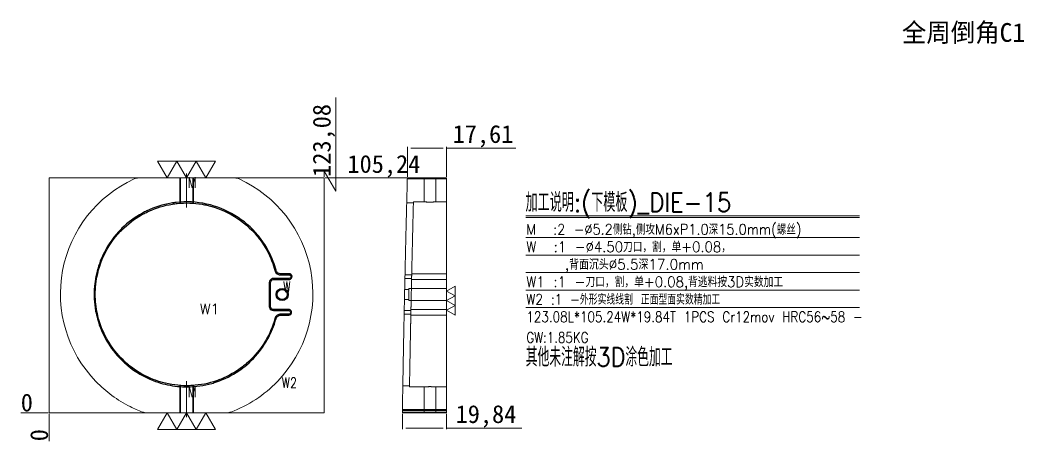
# Model space of a CAD drawing. Header units: millimetres. Extents: x 22770 to 23219, y 42837 to 43027.
import ezdxf
from ezdxf.enums import TextEntityAlignment as Align

# ---------------------------------------------------------------- set-up
doc = ezdxf.new("R2010")
doc.units = ezdxf.units.MM
for name, pattern in [('DASH', [0]), ('DASHED', [0]), ('HIDDEN', [0])]:
    doc.linetypes.add(name, pattern=pattern)
for name, color, linetype in [('DIE', 7, 'Continuous'), ('DIE_W', 1, 'Continuous'), ('dim', 4, 'Continuous'), ('PH2_O', 40, 'Continuous'), ('PH2_W', 1, 'Continuous')]:
    doc.layers.add(name, color=color, linetype=linetype)
doc.styles.add('_PUG_ERP', font='txt')
doc.styles.add('chinesef_fs', font='txt.shx', dxfattribs={"bigfont": 'gbcbig.shx'})
doc.dimstyles.new('_PUG_ERP', dxfattribs={"dimtxt": 8, "dimasz": 1.5, "dimexe": 0.5, "dimexo": 0.5, "dimgap": 0.5, "dimtad": 1, "dimtxsty": '_PUG_ERP', "dimblk": 'CLOSEDBLANK', "dimcen": 0, "dimclrd": 4, "dimclre": 4, "dimclrt": 3, "dimazin": 3, "dimtfac": 1, "dimtmove": 0, "dimatfit": 3, "dimldrblk": 'CLOSEDBLANK', "dimlwd": 9, "dimlwe": 9})

# ---------------------------------------------------------------- blocks, each defined once
blk = doc.blocks.new('*D733')
at = {"layer": 'Defpoints', "color": 0}
for p in [(22905.83, 42955.78), (22912.73, 42955.78), (22782.75, 42850.54)]:
    blk.add_point(p, dxfattribs=at)
at = {"layer": 'dim', "color": 4, "lineweight": 9}
for p, q in [((22906.33, 42955.78), (22908.83, 42955.78)), ((22908.83, 42955.78), (22909.73, 42955.78)), ((22909.73, 42955.78), (22952.09, 42955.78))]:
    blk.add_line(p, q, dxfattribs=at)
at = {"layer": 'dim', "color": 3, "lineweight": 13, "insert": (22932.66, 42961.04), "char_height": 8, "attachment_point": 5, "style": '_PUG_ERP'}
blk.add_mtext('105,24', dxfattribs=at)
blk = doc.blocks.new('_ClosedBlank')
blk = doc.blocks.new('*D734')
at = {"layer": 'Defpoints', "color": 0}
for p in [(22775.85, 42850.54), (22782.75, 42850.54), (22782.75, 42850.54)]:
    blk.add_point(p, dxfattribs=at)
at = {"layer": 'dim', "color": 4, "lineweight": 9}
blk.add_line((22782.25, 42850.54), (22770.02, 42850.54), dxfattribs=at)
at = {"layer": 'dim', "color": 3, "lineweight": 13, "insert": (22772.69, 42855.04), "char_height": 8, "attachment_point": 5, "style": '_PUG_ERP'}
blk.add_mtext('0', dxfattribs=at)
blk = doc.blocks.new('*D735')
at = {"layer": 'Defpoints', "color": 0}
for p in [(22782.75, 42850.54), (22782.75, 42850.54), (22782.75, 42843.64)]:
    blk.add_point(p, dxfattribs=at)
at = {"layer": 'dim', "color": 4, "lineweight": 9}
blk.add_line((22782.75, 42850.04), (22782.75, 42837.8), dxfattribs=at)
at = {"layer": 'dim', "color": 3, "lineweight": 13, "insert": (22778.25, 42840.47), "char_height": 8, "attachment_point": 5, "rotation": 90, "style": '_PUG_ERP'}
blk.add_mtext('0', dxfattribs=at)
blk = doc.blocks.new('*D736')
at = {"layer": 'Defpoints', "color": 0}
for p in [(22905.83, 42955.78), (22911.1, 42952.87), (22782.75, 42850.54)]:
    blk.add_point(p, dxfattribs=at)
at = {"layer": 'dim', "color": 4, "lineweight": 9}
for p, q in [((22911.1, 42949.87), (22911.1, 42991.84)), ((22905.83, 42956.28), (22905.83, 42958.78)), ((22905.83, 42958.78), (22911.1, 42949.87))]:
    blk.add_line(p, q, dxfattribs=at)
at = {"layer": 'dim', "color": 3, "lineweight": 13, "insert": (22905.83, 42972.61), "char_height": 8, "attachment_point": 5, "rotation": 90, "style": '_PUG_ERP'}
blk.add_mtext('123,08', dxfattribs=at)
blk = doc.blocks.new('*D737')
at = {"layer": 'Defpoints', "color": 0}
for p in [(22940.94, 42850.54), (22960.78, 42850.54), (22960.78, 42843.64)]:
    blk.add_point(p, dxfattribs=at)
at = {"layer": 'dim', "color": 4, "lineweight": 9}
for p, q in [((22940.94, 42850.04), (22940.94, 42843.14)), ((22960.78, 42850.04), (22960.78, 42843.14)), ((22942.44, 42843.64), (22959.28, 42843.64)), ((22960.78, 42843.64), (22994.52, 42843.64))]:
    blk.add_line(p, q, dxfattribs=at)
at = {"layer": 'dim', "color": 3, "lineweight": 13, "insert": (22978.4, 42848.9), "char_height": 8, "attachment_point": 5, "style": '_PUG_ERP'}
blk.add_mtext('19,84', dxfattribs=at)
blk = doc.blocks.new('*D738')
at = {"layer": 'Defpoints', "color": 0}
for p in [(22960.78, 42969.2), (22943.18, 42955.78), (22960.78, 42955.78)]:
    blk.add_point(p, dxfattribs=at)
at = {"layer": 'dim', "color": 4, "lineweight": 9}
for p, q in [((22943.18, 42956.28), (22943.18, 42969.7)), ((22944.68, 42969.2), (22959.28, 42969.2)), ((22960.78, 42956.28), (22960.78, 42969.7)), ((22960.78, 42969.2), (22991.85, 42969.2))]:
    blk.add_line(p, q, dxfattribs=at)
at = {"layer": 'dim', "color": 3, "lineweight": 13, "insert": (22977.07, 42974.46), "char_height": 8, "attachment_point": 5, "style": '_PUG_ERP'}
blk.add_mtext('17,61', dxfattribs=at)

msp = doc.modelspace()

# ---------------------------------------------------------------- linework, layer by layer
at = {"layer": 'DIE', "color": 155, "linetype": 'DASHED', "lineweight": 13, "ltscale": 0.29386}
for p, q in [((22943.166, 42955.325), (22960.783, 42955.325)), ((22960.783, 42851.949), (22940.962, 42851.949))]:
    msp.add_line(p, q, dxfattribs=at)
at = {"layer": 'DIE', "color": 155, "linetype": 'Continuous', "lineweight": 18}
for p, q in [((22960.783, 42955.325), (22943.166, 42955.325)), ((22940.944, 42850.853), (22960.783, 42850.853)), ((22960.783, 42851.536), (22940.955, 42851.536)), ((22940.962, 42851.949), (22960.783, 42851.949))]:
    msp.add_line(p, q, dxfattribs=at)
at = {"layer": 'DIE', "color": 5, "linetype": 'DASHED', "lineweight": 13, "ltscale": 0.29386}
for p, q in [((22950.68, 42955.778), (22950.68, 42945.062)), ((22955.886, 42945.062), (22955.886, 42955.778)), ((22950.68, 42862.14), (22950.68, 42850.536)), ((22955.886, 42850.536), (22955.886, 42862.14))]:
    msp.add_line(p, q, dxfattribs=at)
at = {"layer": 'DIE', "color": 11, "linetype": 'Continuous', "lineweight": 18}
for p, q in [((22960.783, 42955.778), (22960.783, 42955.325)), ((22960.783, 42850.536), (22960.783, 42850.853))]:
    msp.add_line(p, q, dxfattribs=at)
at = {"layer": 'DIE', "color": 31, "linetype": 'DASHED', "lineweight": 13, "ltscale": 0.29386}
for p, q in [((22960.783, 42906.278), (22943.783, 42906.278)), ((22943.783, 42900.779), (22943.783, 42906.278)), ((22943.783, 42900.779), (22960.783, 42900.779))]:
    msp.add_line(p, q, dxfattribs=at)
at = {"layer": 'DIE', "color": 11, "linetype": 'Continuous', "lineweight": 18}
for points, knots in [([(22943.166, 42955.325), (22943.151, 42954.754), (22943.134, 42954.142), (22943.1, 42952.837), (22943.082, 42952.143), (22943.044, 42950.677), (22943.013, 42949.517), (22942.981, 42948.267), (22942.959, 42947.413), (22942.948, 42946.976), (22942.925, 42946.082), (22942.91, 42945.51), (22942.895, 42944.922), (22942.889, 42944.686), (22942.886, 42944.567), (22942.877, 42944.209), (22942.871, 42943.968), (22942.84, 42942.756), (22942.815, 42941.757), (22942.764, 42939.701), (22942.737, 42938.644), (22942.684, 42936.472), (22942.656, 42935.358), (22942.601, 42933.071), (22942.572, 42931.899), (22942.536, 42930.397), (22942.529, 42930.094), (22942.518, 42929.638), (22942.514, 42929.485), (22942.507, 42929.18), (22942.503, 42929.026), (22942.485, 42928.259), (22942.47, 42927.642), (22942.397, 42924.536), (22942.338, 42921.994), (22942.248, 42918.095), (22942.219, 42916.782), (22942.159, 42914.126), (22942.129, 42912.783), (22942.095, 42911.256), (22942.091, 42911.086), (22942.084, 42910.747), (22942.073, 42910.237), (22942.061, 42909.728), (22942.039, 42908.71), (22942.024, 42908.032), (22941.98, 42905.999), (22941.951, 42904.646), (22941.865, 42900.592), (22941.809, 42897.896), (22941.74, 42894.536), (22941.726, 42893.865), (22941.706, 42892.858), (22941.699, 42892.523), (22941.685, 42891.852), (22941.679, 42891.518), (22941.645, 42889.854), (22941.619, 42888.54), (22941.568, 42885.949), (22941.543, 42884.672), (22941.495, 42882.152), (22941.471, 42880.91), (22941.425, 42878.461), (22941.402, 42877.255), (22941.375, 42875.77), (22941.369, 42875.474), (22941.361, 42875.032), (22941.358, 42874.884), (22941.353, 42874.591), (22941.35, 42874.444), (22941.337, 42873.714), (22941.326, 42873.139), (22941.305, 42872.003), (22941.295, 42871.444), (22941.275, 42870.341), (22941.246, 42868.71), (22941.219, 42867.151), (22941.183, 42865.136), (22941.166, 42864.16), (22941.134, 42862.272), (22941.118, 42861.36), (22941.101, 42860.371), (22941.099, 42860.262), (22941.096, 42860.044), (22941.094, 42859.936), (22941.088, 42859.613), (22941.085, 42859.401), (22941.074, 42858.772), (22941.067, 42858.364), (22941.047, 42857.171), (22941.035, 42856.418), (22941.017, 42855.352), (22941.011, 42855.008), (22941, 42854.339), (22940.985, 42853.367), (22940.97, 42852.491), (22940.962, 42851.949)], [0, 0, 0, 0, 0.03125, 0.03125, 0.0625, 0.0625, 0.09375, 0.109375, 0.109375, 0.125, 0.125, 0.140625, 0.1445313, 0.1445313, 0.1484375, 0.1484375, 0.15625, 0.15625, 0.1875, 0.1875, 0.21875, 0.21875, 0.25, 0.25, 0.28125, 0.28125, 0.2890625, 0.2890625, 0.2929687, 0.2929687, 0.296875, 0.296875, 0.3125, 0.3125, 0.375, 0.375, 0.40625, 0.40625, 0.4375, 0.4375, 0.4414062, 0.4414062, 0.4453125, 0.453125, 0.453125, 0.46875, 0.46875, 0.5, 0.5, 0.5625, 0.5625, 0.578125, 0.578125, 0.5859375, 0.5859375, 0.59375, 0.59375, 0.625, 0.625, 0.65625, 0.65625, 0.6875, 0.6875, 0.71875, 0.71875, 0.7265625, 0.7265625, 0.7304687, 0.7304687, 0.734375, 0.734375, 0.75, 0.75, 0.765625, 0.765625, 0.78125, 0.8125, 0.8125, 0.84375, 0.84375, 0.875, 0.875, 0.8789062, 0.8789062, 0.8828125, 0.8828125, 0.890625, 0.890625, 0.90625, 0.90625, 0.9375, 0.9375, 0.953125, 0.953125, 0.96875, 1, 1, 1, 1]), ([(22943.166, 42955.325), (22943.168, 42955.4), (22943.169, 42955.465), (22943.172, 42955.578), (22943.174, 42955.625), (22943.176, 42955.701), (22943.176, 42955.73), (22943.177, 42955.754), (22943.177, 42955.758), (22943.177, 42955.765), (22943.178, 42955.774), (22943.178, 42955.778), (22943.178, 42955.778)], [0, 0, 0, 0, 0.2501911, 0.2501911, 0.5003823, 0.5003823, 0.7505734, 0.7505734, 0.8131212, 0.8131212, 0.875669, 1, 1, 1, 1]), ([(22960.783, 42955.325), (22960.783, 42955.19), (22960.783, 42955.053), (22960.783, 42954.613), (22960.783, 42954.301), (22960.783, 42953.335), (22960.783, 42952.649), (22960.783, 42950.468), (22960.783, 42948.851), (22960.783, 42946.18), (22960.783, 42945.248), (22960.783, 42943.787), (22960.783, 42943.29), (22960.783, 42942.282), (22960.783, 42941.771), (22960.783, 42939.177), (22960.783, 42936.986), (22960.783, 42933.527), (22960.783, 42932.345), (22960.783, 42930.528), (22960.783, 42929.915), (22960.783, 42928.674), (22960.783, 42928.045), (22960.783, 42924.886), (22960.783, 42922.302), (22960.783, 42917.026), (22960.783, 42914.334), (22960.783, 42910.898), (22960.783, 42910.207), (22960.783, 42908.822), (22960.783, 42908.131), (22960.783, 42906.058), (22960.783, 42904.68), (22960.783, 42900.554), (22960.783, 42897.816), (22960.783, 42893.727), (22960.783, 42892.367), (22960.783, 42889.653), (22960.783, 42888.316), (22960.783, 42884.364), (22960.783, 42881.808), (22960.783, 42878.09), (22960.783, 42876.87), (22960.783, 42875.069), (22960.783, 42874.474), (22960.783, 42873.294), (22960.783, 42872.71), (22960.783, 42869.837), (22960.783, 42867.677), (22960.783, 42863.623), (22960.783, 42861.73), (22960.783, 42859.536), (22960.783, 42859.106), (22960.783, 42858.269), (22960.783, 42857.862), (22960.783, 42856.674), (22960.783, 42855.928), (22960.783, 42853.999), (22960.783, 42852.907), (22960.783, 42851.949)], [0, 0, 0, 0, 0.0073779, 0.0073779, 0.023263, 0.023263, 0.0550332, 0.0550332, 0.1185737, 0.1185737, 0.150344, 0.150344, 0.1662291, 0.1662291, 0.1821143, 0.1821143, 0.2456548, 0.2456548, 0.277425, 0.277425, 0.2933101, 0.2933101, 0.3091953, 0.3091953, 0.3727358, 0.3727358, 0.4362763, 0.4362763, 0.4521614, 0.4521614, 0.4680465, 0.4680465, 0.4998168, 0.4998168, 0.5633573, 0.5633573, 0.5951275, 0.5951275, 0.6268978, 0.6268978, 0.6904383, 0.6904383, 0.7222086, 0.7222086, 0.7380937, 0.7380937, 0.7539788, 0.7539788, 0.8175193, 0.8175193, 0.8810598, 0.8810598, 0.8969449, 0.8969449, 0.9128301, 0.9128301, 0.9446003, 0.9446003, 1, 1, 1, 1]), ([(22940.939, 42850.536), (22940.939, 42850.536), (22940.939, 42850.55), (22940.94, 42850.589), (22940.94, 42850.629), (22940.941, 42850.644), (22940.941, 42850.677), (22940.941, 42850.695), (22940.942, 42850.754), (22940.943, 42850.8), (22940.944, 42850.853)], [0, 0, 0, 0, 0.25, 0.5, 0.5, 0.625, 0.625, 0.75, 0.75, 1, 1, 1, 1])]:
    msp.add_open_spline(points, degree=3, knots=knots, dxfattribs=at)
at = {"layer": 'DIE', "color": 31, "linetype": 'DASHED', "lineweight": 13, "ltscale": 0.29386}
for points, knots in [([(22945.9, 42945.062), (22945.9, 42945.062), (22945.9, 42945.058), (22945.899, 42945.035), (22945.897, 42944.959), (22945.893, 42944.801), (22945.888, 42944.6), (22945.885, 42944.479), (22945.881, 42944.301), (22945.879, 42944.245), (22945.878, 42944.187), (22945.877, 42944.147), (22945.876, 42944.127), (22945.874, 42944.024), (22945.871, 42943.937), (22945.864, 42943.661), (22945.859, 42943.457), (22945.848, 42943.01), (22945.836, 42942.524), (22945.814, 42941.679), (22945.79, 42940.719), (22945.772, 42940), (22945.758, 42939.432), (22945.753, 42939.237), (22945.747, 42938.988), (22945.746, 42938.938), (22945.743, 42938.837), (22945.739, 42938.685), (22945.725, 42938.118), (22945.701, 42937.146), (22945.667, 42935.755), (22945.631, 42934.27), (22945.592, 42932.691), (22945.565, 42931.576), (22945.545, 42930.715), (22945.536, 42930.351), (22945.527, 42929.981), (22945.524, 42929.833), (22945.522, 42929.758), (22945.516, 42929.534), (22945.513, 42929.384), (22945.495, 42928.63), (22945.48, 42928.017), (22945.451, 42926.769), (22945.421, 42925.5), (22945.375, 42923.536), (22945.328, 42921.51), (22945.296, 42920.119), (22945.271, 42919.06), (22945.259, 42918.526), (22945.247, 42917.987), (22945.239, 42917.626), (22945.234, 42917.445), (22945.222, 42916.9), (22945.214, 42916.535), (22945.197, 42915.803), (22945.189, 42915.435), (22945.177, 42914.88), (22945.171, 42914.649), (22945.166, 42914.405), (22945.165, 42914.347), (22945.164, 42914.324), (22945.164, 42914.313), (22945.163, 42914.278), (22945.163, 42914.255), (22945.161, 42914.186), (22945.16, 42914.14), (22945.158, 42914.051), (22945.157, 42914.007), (22945.154, 42913.879), (22945.152, 42913.796), (22945.15, 42913.677), (22945.149, 42913.639), (22945.147, 42913.582), (22945.147, 42913.563), (22945.146, 42913.526), (22945.146, 42913.508), (22945.144, 42913.419), (22945.142, 42913.353), (22945.14, 42913.262), (22945.14, 42913.233), (22945.139, 42913.191), (22945.138, 42913.177), (22945.138, 42913.15), (22945.138, 42913.137), (22945.136, 42913.074), (22945.135, 42913.03), (22945.134, 42912.955), (22945.133, 42912.923), (22945.132, 42912.892), (22945.132, 42912.886), (22945.132, 42912.875), (22945.132, 42912.87), (22945.131, 42912.856), (22945.131, 42912.841), (22945.131, 42912.832), (22945.131, 42912.829), (22945.131, 42912.828), (22945.131, 42912.828)], [0, 0, 0, 0, 0.0161245, 0.0161245, 0.0563517, 0.0965789, 0.0965789, 0.136806, 0.136806, 0.1468628, 0.1518912, 0.1518912, 0.1569196, 0.1569196, 0.1770332, 0.1770332, 0.2172603, 0.2172603, 0.2574875, 0.2977147, 0.3379418, 0.378169, 0.378169, 0.3982826, 0.3982826, 0.403311, 0.403311, 0.4083393, 0.4183961, 0.4586233, 0.4988505, 0.5390776, 0.5793048, 0.6195319, 0.6195319, 0.6396455, 0.6446739, 0.6446739, 0.6497023, 0.6497023, 0.6597591, 0.6597591, 0.6999863, 0.6999863, 0.7402134, 0.7804406, 0.8206677, 0.8608949, 0.8608949, 0.8810085, 0.8910653, 0.8910653, 0.9011221, 0.9011221, 0.9212356, 0.9212356, 0.9413492, 0.9413492, 0.951406, 0.9539202, 0.9545488, 0.9545488, 0.9551773, 0.9551773, 0.9564344, 0.9564344, 0.9589486, 0.9589486, 0.9614628, 0.9614628, 0.9664912, 0.9664912, 0.9690054, 0.9690054, 0.9702625, 0.9702625, 0.9715196, 0.9715196, 0.976548, 0.976548, 0.9790622, 0.9790622, 0.9803193, 0.9803193, 0.9815764, 0.9815764, 0.9866048, 0.9866048, 0.9916332, 0.9916332, 0.9928903, 0.9928903, 0.9941474, 0.9941474, 0.9966616, 0.9991758, 0.9991758, 1, 1, 1, 1]), ([(22945.131, 42912.828), (22945.131, 42912.828), (22945.131, 42912.828), (22945.131, 42912.828), (22945.131, 42912.828), (22945.131, 42912.828), (22945.131, 42912.828), (22945.131, 42912.827), (22945.131, 42912.826), (22945.131, 42912.822), (22945.131, 42912.82), (22945.13, 42912.814), (22945.13, 42912.81), (22945.13, 42912.797), (22945.13, 42912.775), (22945.129, 42912.743), (22945.128, 42912.715), (22945.128, 42912.705), (22945.128, 42912.685), (22945.127, 42912.674), (22945.126, 42912.616), (22945.125, 42912.562), (22945.123, 42912.484), (22945.123, 42912.468), (22945.122, 42912.434), (22945.122, 42912.417), (22945.12, 42912.365), (22945.119, 42912.292), (22945.117, 42912.214), (22945.116, 42912.152), (22945.115, 42912.132), (22945.114, 42912.089), (22945.114, 42912.068), (22945.111, 42911.96), (22945.109, 42911.871), (22945.107, 42911.755), (22945.106, 42911.732), (22945.105, 42911.685), (22945.105, 42911.662), (22945.103, 42911.591), (22945.101, 42911.498), (22945.099, 42911.404), (22945.098, 42911.335), (22945.097, 42911.311), (22945.096, 42911.265), (22945.096, 42911.242), (22945.093, 42911.127), (22945.091, 42911.039), (22945.089, 42910.934), (22945.088, 42910.913), (22945.087, 42910.872), (22945.087, 42910.852), (22945.086, 42910.792), (22945.085, 42910.754), (22945.082, 42910.644), (22945.081, 42910.577), (22945.078, 42910.458), (22945.077, 42910.407), (22945.076, 42910.344), (22945.075, 42910.326), (22945.075, 42910.301), (22945.075, 42910.293), (22945.074, 42910.279), (22945.074, 42910.273), (22945.074, 42910.244), (22945.073, 42910.231), (22945.073, 42910.228), (22945.073, 42910.228), (22945.073, 42910.228), (22945.073, 42910.228), (22945.073, 42910.228), (22945.073, 42910.228), (22945.073, 42910.228), (22945.073, 42910.228), (22945.073, 42910.228), (22945.073, 42910.228), (22945.073, 42910.228), (22945.073, 42910.228), (22945.073, 42910.228)], [0, 0, 0, 0, 0.0030766, 0.0199242, 0.024136, 0.024136, 0.0283479, 0.0283479, 0.0367717, 0.0367717, 0.0451954, 0.0451954, 0.0536192, 0.0536192, 0.0704667, 0.0873142, 0.0873142, 0.095738, 0.095738, 0.1041617, 0.1041617, 0.1378568, 0.1378568, 0.1462805, 0.1462805, 0.1547043, 0.1547043, 0.1715518, 0.1883993, 0.1883993, 0.1968231, 0.1968231, 0.2052469, 0.2052469, 0.2389419, 0.2389419, 0.2473656, 0.2473656, 0.2557894, 0.2557894, 0.2726369, 0.2894844, 0.2894844, 0.2979082, 0.2979082, 0.306332, 0.306332, 0.340027, 0.340027, 0.3484508, 0.3484508, 0.3568745, 0.3568745, 0.373722, 0.373722, 0.4074171, 0.4074171, 0.4411121, 0.4411121, 0.4579596, 0.4579596, 0.4663834, 0.4663834, 0.4748071, 0.4748071, 0.5085022, 0.5085022, 0.5127141, 0.5127141, 0.5169259, 0.5169259, 0.5253497, 0.5421972, 0.5758922, 0.6432823, 0.7780625, 0.7780625, 1, 1, 1, 1]), ([(22945.073, 42910.228), (22945.073, 42910.228), (22945.073, 42910.228), (22945.073, 42910.228), (22945.073, 42910.228), (22945.073, 42910.228), (22945.073, 42910.228), (22945.073, 42910.225), (22945.073, 42910.211), (22945.072, 42910.193), (22945.072, 42910.159), (22945.072, 42910.152), (22945.071, 42910.136), (22945.071, 42910.111), (22945.07, 42910.082), (22945.069, 42910.017), (22945.067, 42909.967), (22945.066, 42909.893), (22945.066, 42909.878), (22945.065, 42909.847), (22945.064, 42909.8), (22945.062, 42909.715), (22945.06, 42909.641), (22945.059, 42909.583), (22945.059, 42909.564), (22945.058, 42909.524), (22945.057, 42909.504), (22945.055, 42909.401), (22945.053, 42909.316), (22945.05, 42909.183), (22945.049, 42909.138), (22945.048, 42909.069), (22945.047, 42909.045), (22945.046, 42908.999), (22945.046, 42908.976), (22945.044, 42908.906), (22945.043, 42908.859), (22945.042, 42908.789), (22945.041, 42908.766), (22945.04, 42908.731), (22945.04, 42908.719), (22945.04, 42908.696), (22945.037, 42908.59), (22945.031, 42908.298), (22945.017, 42907.644), (22944.972, 42905.588), (22944.932, 42903.719), (22944.885, 42901.476), (22944.861, 42900.354), (22944.836, 42899.139), (22944.825, 42898.625), (22944.821, 42898.462), (22944.82, 42898.38), (22944.819, 42898.345), (22944.819, 42898.321), (22944.818, 42898.31), (22944.817, 42898.251), (22944.816, 42898.205), (22944.815, 42898.135), (22944.814, 42898.111), (22944.813, 42898.065), (22944.813, 42898.042), (22944.81, 42897.926), (22944.808, 42897.837), (22944.806, 42897.708), (22944.805, 42897.665), (22944.804, 42897.603), (22944.803, 42897.583), (22944.802, 42897.542), (22944.802, 42897.522), (22944.8, 42897.424), (22944.798, 42897.351), (22944.796, 42897.25), (22944.796, 42897.218), (22944.795, 42897.172), (22944.794, 42897.157), (22944.794, 42897.128), (22944.793, 42897.114), (22944.792, 42897.047), (22944.791, 42897), (22944.79, 42896.952), (22944.79, 42896.943), (22944.79, 42896.925), (22944.789, 42896.917), (22944.789, 42896.894), (22944.789, 42896.881), (22944.788, 42896.848), (22944.788, 42896.834), (22944.788, 42896.829), (22944.788, 42896.828), (22944.788, 42896.828), (22944.788, 42896.828), (22944.788, 42896.828), (22944.788, 42896.828), (22944.788, 42896.827), (22944.787, 42896.824), (22944.787, 42896.815), (22944.787, 42896.811), (22944.787, 42896.803), (22944.787, 42896.798), (22944.786, 42896.77), (22944.786, 42896.738), (22944.785, 42896.686), (22944.784, 42896.675), (22944.784, 42896.652), (22944.784, 42896.64), (22944.783, 42896.602), (22944.782, 42896.547), (22944.78, 42896.484), (22944.779, 42896.434), (22944.779, 42896.417), (22944.778, 42896.381), (22944.778, 42896.363), (22944.776, 42896.27), (22944.774, 42896.191), (22944.772, 42896.084), (22944.772, 42896.063), (22944.771, 42896.019), (22944.77, 42895.997), (22944.769, 42895.929), (22944.767, 42895.839), (22944.765, 42895.746), (22944.764, 42895.675), (22944.763, 42895.652), (22944.762, 42895.604), (22944.762, 42895.58), (22944.759, 42895.461), (22944.758, 42895.367), (22944.755, 42895.251), (22944.755, 42895.228), (22944.754, 42895.181), (22944.753, 42895.158), (22944.752, 42895.09), (22944.75, 42895.001), (22944.748, 42894.917), (22944.747, 42894.856), (22944.747, 42894.835), (22944.746, 42894.796), (22944.745, 42894.776), (22944.743, 42894.68), (22944.742, 42894.61), (22944.74, 42894.517), (22944.74, 42894.488), (22944.738, 42894.433), (22944.738, 42894.408), (22944.737, 42894.34), (22944.736, 42894.304), (22944.735, 42894.271), (22944.735, 42894.266), (22944.735, 42894.255), (22944.735, 42894.25), (22944.734, 42894.239), (22944.734, 42894.233), (22944.734, 42894.229), (22944.734, 42894.228), (22944.734, 42894.228), (22944.734, 42894.228), (22944.734, 42894.228), (22944.734, 42894.228), (22944.734, 42894.228), (22944.734, 42894.228), (22944.734, 42894.228), (22944.734, 42894.228), (22944.734, 42894.228)], [0, 0, 0, 0, 0.0003873, 0.0016085, 0.0016085, 0.0028298, 0.0028298, 0.0077147, 0.0077147, 0.0174847, 0.0174847, 0.0199271, 0.0199271, 0.0223696, 0.0272546, 0.0272546, 0.0370245, 0.0370245, 0.039467, 0.039467, 0.0419095, 0.0467944, 0.0516794, 0.0516794, 0.0541219, 0.0541219, 0.0565643, 0.0565643, 0.0663343, 0.0663343, 0.0712192, 0.0712192, 0.0736617, 0.0736617, 0.0761042, 0.0761042, 0.0809891, 0.0809891, 0.0834316, 0.0834316, 0.0846528, 0.0846528, 0.0858741, 0.095644, 0.1151838, 0.1542635, 0.3105822, 0.3105822, 0.3887416, 0.4278212, 0.4375911, 0.4424761, 0.4449186, 0.4461398, 0.4461398, 0.4473611, 0.4473611, 0.452246, 0.452246, 0.4546885, 0.4546885, 0.457131, 0.457131, 0.4669009, 0.4669009, 0.4717859, 0.4717859, 0.4742283, 0.4742283, 0.4766708, 0.4766708, 0.4864407, 0.4864407, 0.4913257, 0.4913257, 0.4937682, 0.4937682, 0.4962107, 0.4962107, 0.5059806, 0.5059806, 0.5084231, 0.5084231, 0.5108655, 0.5108655, 0.5157505, 0.5157505, 0.5255204, 0.5255204, 0.5279629, 0.5279629, 0.5304054, 0.5304054, 0.7013789, 0.7599984, 0.7648834, 0.7648834, 0.7673259, 0.7673259, 0.7697684, 0.7697684, 0.7795383, 0.7795383, 0.7819808, 0.7819808, 0.7844232, 0.7844232, 0.7893082, 0.7941932, 0.7941932, 0.7966356, 0.7966356, 0.7990781, 0.7990781, 0.808848, 0.808848, 0.8112905, 0.8112905, 0.813733, 0.813733, 0.818618, 0.8235029, 0.8235029, 0.8259454, 0.8259454, 0.8283879, 0.8283879, 0.8381578, 0.8381578, 0.8406003, 0.8406003, 0.8430428, 0.8430428, 0.8479277, 0.8528127, 0.8528127, 0.8552552, 0.8552552, 0.8576976, 0.8576976, 0.8674675, 0.8674675, 0.8723525, 0.8723525, 0.8772375, 0.8772375, 0.8870074, 0.8870074, 0.8894499, 0.8894499, 0.8918923, 0.8918923, 0.8967773, 0.8967773, 0.8992198, 0.8992198, 0.900441, 0.900441, 0.9016623, 0.9065472, 0.9163171, 0.935857, 1, 1, 1, 1]), ([(22944.734, 42894.228), (22944.734, 42894.228), (22944.734, 42894.228), (22944.734, 42894.228), (22944.734, 42894.228), (22944.734, 42894.228), (22944.734, 42894.228), (22944.734, 42894.228), (22944.734, 42894.226), (22944.734, 42894.221), (22944.734, 42894.213), (22944.734, 42894.21), (22944.734, 42894.203), (22944.734, 42894.2), (22944.733, 42894.178), (22944.733, 42894.155), (22944.732, 42894.097), (22944.731, 42894.062), (22944.73, 42894.01), (22944.73, 42893.999), (22944.729, 42893.977), (22944.729, 42893.965), (22944.728, 42893.93), (22944.728, 42893.905), (22944.726, 42893.826), (22944.725, 42893.769), (22944.723, 42893.675), (22944.722, 42893.642), (22944.721, 42893.592), (22944.721, 42893.574), (22944.72, 42893.539), (22944.72, 42893.521), (22944.718, 42893.431), (22944.715, 42893.28), (22944.712, 42893.116), (22944.709, 42892.987), (22944.708, 42892.943), (22944.706, 42892.855), (22944.705, 42892.81), (22944.704, 42892.754), (22944.704, 42892.743), (22944.704, 42892.72), (22944.703, 42892.686), (22944.701, 42892.607), (22944.693, 42892.178), (22944.681, 42891.594), (22944.67, 42891.058), (22944.663, 42890.701), (22944.659, 42890.523), (22944.649, 42889.991), (22944.642, 42889.638), (22944.621, 42888.586), (22944.593, 42887.202), (22944.554, 42885.178), (22944.516, 42883.206), (22944.491, 42881.927), (22944.476, 42881.138), (22944.473, 42880.981), (22944.467, 42880.668), (22944.458, 42880.201), (22944.449, 42879.742), (22944.432, 42878.833), (22944.41, 42877.65), (22944.378, 42875.957), (22944.349, 42874.344), (22944.321, 42872.812), (22944.303, 42871.846), (22944.29, 42871.141), (22944.286, 42870.91), (22944.281, 42870.625), (22944.28, 42870.569), (22944.278, 42870.456), (22944.275, 42870.288), (22944.264, 42869.68), (22944.247, 42868.736), (22944.227, 42867.583), (22944.208, 42866.535), (22944.192, 42865.593), (22944.182, 42865.035), (22944.175, 42864.643), (22944.172, 42864.454), (22944.169, 42864.275), (22944.167, 42864.187), (22944.167, 42864.158), (22944.166, 42864.101), (22944.161, 42863.846), (22944.157, 42863.617), (22944.151, 42863.249), (22944.145, 42862.92), (22944.139, 42862.546), (22944.134, 42862.288), (22944.133, 42862.194), (22944.132, 42862.149), (22944.132, 42862.14), (22944.132, 42862.14)], [0, 0, 0, 0, 0.0011277, 0.0035717, 0.0041826, 0.0041826, 0.0047936, 0.0047936, 0.0060156, 0.0084595, 0.0084595, 0.0096815, 0.0096815, 0.0109034, 0.0109034, 0.0157913, 0.0157913, 0.0206792, 0.0206792, 0.0219011, 0.0219011, 0.0231231, 0.0231231, 0.025567, 0.025567, 0.0304549, 0.0304549, 0.0328988, 0.0328988, 0.0341208, 0.0341208, 0.0353427, 0.0353427, 0.0402306, 0.0451184, 0.0451184, 0.0475624, 0.0475624, 0.0500063, 0.0500063, 0.0506173, 0.0506173, 0.0512283, 0.0524502, 0.0548941, 0.0744456, 0.0842213, 0.0842213, 0.093997, 0.093997, 0.1135484, 0.1135484, 0.1526512, 0.1917541, 0.2308569, 0.2699598, 0.2699598, 0.2797355, 0.2797355, 0.2895112, 0.3090626, 0.3090626, 0.3481655, 0.3872683, 0.4263711, 0.465474, 0.5045768, 0.5045768, 0.5241282, 0.5241282, 0.5290161, 0.5290161, 0.533904, 0.5436797, 0.5827825, 0.6218854, 0.6609882, 0.700091, 0.7391939, 0.7391939, 0.7587453, 0.768521, 0.768521, 0.7734089, 0.7734089, 0.7782967, 0.8173996, 0.8173996, 0.8565024, 0.8956053, 0.9347081, 0.9738109, 0.9738109, 1, 1, 1, 1])]:
    msp.add_open_spline(points, degree=3, knots=knots, dxfattribs=at)
for points, degree in [([(22950.681, 42945.062), (22945.9, 42945.062)], 1), ([(22960.783, 42945.062), (22955.886, 42945.062)], 1), ([(22960.783, 42912.828), (22952.957, 42912.828), (22945.131, 42912.828)], 2), ([(22945.131, 42912.827), (22952.957, 42912.827), (22960.783, 42912.827)], 2), ([(22945.073, 42910.228), (22952.928, 42910.228), (22960.783, 42910.228)], 2), ([(22960.783, 42896.828), (22952.785, 42896.828), (22944.788, 42896.828)], 2), ([(22944.734, 42894.228), (22952.759, 42894.228), (22960.783, 42894.228)], 2), ([(22944.132, 42862.14), (22950.68, 42862.14)], 1), ([(22955.886, 42862.14), (22960.783, 42862.14)], 1)]:
    msp.add_open_spline(points, degree=degree, dxfattribs=at)
at = {"layer": 'DIE', "color": 5, "linetype": 'DASHED', "lineweight": 13, "ltscale": 0.29386}
for points, knots in [([(22955.886, 42945.062), (22955.885, 42945.062), (22955.881, 42945.061), (22955.872, 42945.061), (22955.869, 42945.06), (22955.864, 42945.06), (22955.856, 42945.06), (22955.845, 42945.059), (22955.82, 42945.057), (22955.778, 42945.055), (22955.721, 42945.051), (22955.672, 42945.048), (22955.655, 42945.047), (22955.628, 42945.046), (22955.618, 42945.045), (22955.599, 42945.044), (22955.55, 42945.041), (22955.451, 42945.036), (22955.3, 42945.028), (22955.186, 42945.022), (22955.094, 42945.018), (22955.063, 42945.017), (22955, 42945.014), (22954.968, 42945.013), (22954.869, 42945.009), (22954.733, 42945.004), (22954.588, 42944.999), (22954.475, 42944.996), (22954.436, 42944.994), (22954.359, 42944.992), (22954.32, 42944.991), (22954.201, 42944.988), (22954.041, 42944.985), (22953.877, 42944.982), (22953.752, 42944.981), (22953.689, 42944.98), (22953.625, 42944.98), (22953.583, 42944.979), (22953.561, 42944.979), (22953.454, 42944.978), (22953.284, 42944.978), (22953.03, 42944.979), (22952.862, 42944.98), (22952.757, 42944.982), (22952.736, 42944.982), (22952.694, 42944.982), (22952.673, 42944.983), (22952.61, 42944.984), (22952.569, 42944.984), (22952.447, 42944.987), (22952.287, 42944.99), (22952.134, 42944.994), (22952.021, 42944.998), (22951.984, 42944.999), (22951.91, 42945.001), (22951.874, 42945.002), (22951.767, 42945.006), (22951.63, 42945.011), (22951.442, 42945.02), (22951.327, 42945.025), (22951.246, 42945.029), (22951.219, 42945.03), (22951.168, 42945.033), (22951.143, 42945.034), (22951.072, 42945.038), (22950.985, 42945.043), (22950.912, 42945.047), (22950.863, 42945.05), (22950.848, 42945.051), (22950.826, 42945.052), (22950.819, 42945.053), (22950.806, 42945.054), (22950.773, 42945.056), (22950.727, 42945.058), (22950.69, 42945.061), (22950.681, 42945.062), (22950.68, 42945.062)], [0, 0, 0, 0, 0.0274658, 0.0274658, 0.0353309, 0.0353309, 0.0431961, 0.0589263, 0.0589263, 0.0903868, 0.1218472, 0.1218472, 0.1375775, 0.1375775, 0.1454426, 0.1454426, 0.1533077, 0.1847682, 0.2162286, 0.2476891, 0.2476891, 0.2634193, 0.2634193, 0.2791496, 0.2791496, 0.31061, 0.3420705, 0.3420705, 0.3578007, 0.3578007, 0.373531, 0.373531, 0.4049914, 0.4364519, 0.4364519, 0.4521821, 0.4600473, 0.4600473, 0.4679124, 0.4679124, 0.4993728, 0.5308333, 0.5622938, 0.5622938, 0.5701589, 0.5701589, 0.578024, 0.578024, 0.5937542, 0.5937542, 0.6252147, 0.6566752, 0.6566752, 0.6724054, 0.6724054, 0.6881356, 0.6881356, 0.7195961, 0.7510566, 0.782517, 0.782517, 0.7982473, 0.7982473, 0.8139775, 0.8139775, 0.845438, 0.8768985, 0.8768985, 0.8926287, 0.8926287, 0.9004938, 0.9004938, 0.9083589, 0.9398194, 0.9712799, 1, 1, 1, 1]), ([(22950.68, 42945.062), (22950.68, 42945.062), (22950.681, 42945.062), (22950.682, 42945.062), (22950.684, 42945.062), (22950.689, 42945.061), (22950.701, 42945.061), (22950.726, 42945.059), (22950.767, 42945.057), (22950.804, 42945.055), (22950.817, 42945.054), (22950.846, 42945.052), (22950.861, 42945.051), (22950.91, 42945.049), (22950.983, 42945.045), (22951.07, 42945.04), (22951.141, 42945.036), (22951.165, 42945.035), (22951.216, 42945.033), (22951.242, 42945.031), (22951.324, 42945.027), (22951.439, 42945.022), (22951.627, 42945.014), (22951.763, 42945.009), (22951.852, 42945.006), (22951.87, 42945.006), (22951.906, 42945.004), (22951.924, 42945.004), (22951.98, 42945.002), (22952.017, 42945.001), (22952.129, 42944.998), (22952.283, 42944.994), (22952.443, 42944.99), (22952.565, 42944.988), (22952.606, 42944.987), (22952.689, 42944.986), (22952.731, 42944.985), (22952.857, 42944.984), (22953.026, 42944.982), (22953.197, 42944.982), (22953.283, 42944.982)], [0, 0, 0, 0, 0.0150335, 0.0150335, 0.0306678, 0.0619366, 0.0619366, 0.1244742, 0.1870117, 0.1870117, 0.2182805, 0.2182805, 0.2495493, 0.2495493, 0.3120869, 0.3746244, 0.3746244, 0.4058932, 0.4058932, 0.437162, 0.437162, 0.4996995, 0.5622371, 0.6247747, 0.6247747, 0.640409, 0.640409, 0.6560434, 0.6560434, 0.6873122, 0.6873122, 0.7498498, 0.8123873, 0.8123873, 0.8436561, 0.8436561, 0.8749249, 0.8749249, 0.9374624, 1, 1, 1, 1]), ([(22953.283, 42944.982), (22953.369, 42944.982), (22953.455, 42944.982), (22953.624, 42944.983), (22953.792, 42944.985), (22953.956, 42944.987), (22954.059, 42944.989), (22954.079, 42944.989), (22954.12, 42944.99), (22954.14, 42944.991), (22954.201, 42944.992), (22954.241, 42944.993), (22954.359, 42944.996), (22954.512, 42945), (22954.658, 42945.004), (22954.764, 42945.008), (22954.816, 42945.01), (22954.867, 42945.012), (22954.901, 42945.013), (22954.918, 42945.014), (22955.001, 42945.017), (22955.127, 42945.022), (22955.298, 42945.03), (22955.399, 42945.035), (22955.471, 42945.039), (22955.494, 42945.04), (22955.538, 42945.042), (22955.559, 42945.043), (22955.619, 42945.047), (22955.692, 42945.051), (22955.749, 42945.054), (22955.786, 42945.056), (22955.798, 42945.057), (22955.818, 42945.058), (22955.828, 42945.058), (22955.853, 42945.06), (22955.878, 42945.061), (22955.886, 42945.062), (22955.886, 42945.062), (22955.886, 42945.062)], [0, 0, 0, 0, 0.0624722, 0.0624722, 0.1249445, 0.1874167, 0.1874167, 0.2030348, 0.2030348, 0.2186528, 0.2186528, 0.2498889, 0.2498889, 0.3123612, 0.3748334, 0.3748334, 0.4060695, 0.4216876, 0.4216876, 0.4373056, 0.4373056, 0.4997779, 0.5622501, 0.6247224, 0.6247224, 0.6559585, 0.6559585, 0.6871946, 0.6871946, 0.7496668, 0.8121391, 0.8121391, 0.8433752, 0.8433752, 0.8746113, 0.8746113, 0.9370835, 0.9995558, 1, 1, 1, 1]), ([(22953.283, 42862.221), (22953.197, 42862.221), (22953.112, 42862.221), (22952.943, 42862.22), (22952.775, 42862.218), (22952.61, 42862.216), (22952.508, 42862.214), (22952.488, 42862.213), (22952.447, 42862.213), (22952.426, 42862.212), (22952.366, 42862.211), (22952.326, 42862.21), (22952.208, 42862.207), (22952.054, 42862.203), (22951.909, 42862.198), (22951.803, 42862.195), (22951.75, 42862.193), (22951.699, 42862.191), (22951.665, 42862.19), (22951.649, 42862.189), (22951.566, 42862.186), (22951.439, 42862.18), (22951.269, 42862.173), (22951.167, 42862.167), (22951.096, 42862.164), (22951.073, 42862.163), (22951.029, 42862.16), (22951.008, 42862.159), (22950.947, 42862.156), (22950.875, 42862.152), (22950.818, 42862.148), (22950.78, 42862.146), (22950.769, 42862.146), (22950.748, 42862.144), (22950.739, 42862.144), (22950.714, 42862.142), (22950.689, 42862.141), (22950.676, 42862.14), (22950.684, 42862.141), (22950.695, 42862.141), (22950.697, 42862.142), (22950.702, 42862.142), (22950.711, 42862.142), (22950.722, 42862.143), (22950.747, 42862.145), (22950.788, 42862.147), (22950.845, 42862.151), (22950.894, 42862.154), (22950.911, 42862.155), (22950.939, 42862.156), (22950.948, 42862.157), (22950.968, 42862.158), (22951.017, 42862.161), (22951.115, 42862.166), (22951.267, 42862.174), (22951.381, 42862.179), (22951.472, 42862.183), (22951.503, 42862.185), (22951.567, 42862.187), (22951.599, 42862.189), (22951.697, 42862.193), (22951.833, 42862.198), (22951.979, 42862.202), (22952.092, 42862.206), (22952.13, 42862.207), (22952.208, 42862.209), (22952.247, 42862.21), (22952.365, 42862.213), (22952.525, 42862.216), (22952.69, 42862.219), (22952.815, 42862.22), (22952.878, 42862.221), (22952.941, 42862.222), (22952.984, 42862.222), (22953.005, 42862.222), (22953.112, 42862.223), (22953.283, 42862.223), (22953.537, 42862.223), (22953.705, 42862.221), (22953.81, 42862.22), (22953.831, 42862.219), (22953.873, 42862.219), (22953.894, 42862.219), (22953.956, 42862.218), (22953.997, 42862.217), (22954.12, 42862.215), (22954.28, 42862.211), (22954.433, 42862.207), (22954.546, 42862.204), (22954.583, 42862.203), (22954.656, 42862.2), (22954.693, 42862.199), (22954.8, 42862.195), (22954.936, 42862.19), (22955.125, 42862.182), (22955.239, 42862.177), (22955.321, 42862.173), (22955.348, 42862.171), (22955.399, 42862.169), (22955.423, 42862.167), (22955.494, 42862.164), (22955.581, 42862.159), (22955.654, 42862.155), (22955.703, 42862.152), (22955.719, 42862.151), (22955.74, 42862.15), (22955.748, 42862.149), (22955.761, 42862.148), (22955.793, 42862.146), (22955.84, 42862.143), (22955.876, 42862.141), (22955.885, 42862.14), (22955.886, 42862.14)], [0, 0, 0, 0, 0.0208712, 0.0208712, 0.0417423, 0.0626135, 0.0626135, 0.0678313, 0.0678313, 0.0730491, 0.0730491, 0.0834846, 0.0834846, 0.1043558, 0.1252269, 0.1252269, 0.1356625, 0.1408803, 0.1408803, 0.1460981, 0.1460981, 0.1669693, 0.1878404, 0.2087116, 0.2087116, 0.2191472, 0.2191472, 0.2295827, 0.2295827, 0.2504539, 0.2713251, 0.2713251, 0.2817606, 0.2817606, 0.2921962, 0.2921962, 0.3130674, 0.3339385, 0.3548097, 0.3548097, 0.3600275, 0.3600275, 0.3652453, 0.3756808, 0.3756808, 0.396552, 0.4174232, 0.4174232, 0.4278587, 0.4278587, 0.4330765, 0.4330765, 0.4382943, 0.4591655, 0.4800366, 0.5009078, 0.5009078, 0.5113434, 0.5113434, 0.521779, 0.521779, 0.5426501, 0.5635213, 0.5635213, 0.5739568, 0.5739568, 0.5843924, 0.5843924, 0.6052636, 0.6261347, 0.6261347, 0.6365703, 0.6417881, 0.6417881, 0.6470059, 0.6470059, 0.6678771, 0.6887482, 0.7096194, 0.7096194, 0.7148372, 0.7148372, 0.720055, 0.720055, 0.7304905, 0.7304905, 0.7513617, 0.7722329, 0.7722329, 0.7826684, 0.7826684, 0.793104, 0.793104, 0.8139752, 0.8348463, 0.8557175, 0.8557175, 0.8661531, 0.8661531, 0.8765886, 0.8765886, 0.8974598, 0.918331, 0.918331, 0.9287665, 0.9287665, 0.9339843, 0.9339843, 0.9392021, 0.9600733, 0.9809444, 1, 1, 1, 1]), ([(22955.886, 42862.14), (22955.886, 42862.14), (22955.886, 42862.14), (22955.885, 42862.14), (22955.883, 42862.141), (22955.878, 42862.141), (22955.866, 42862.142), (22955.841, 42862.143), (22955.8, 42862.145), (22955.763, 42862.148), (22955.749, 42862.148), (22955.721, 42862.15), (22955.705, 42862.151), (22955.656, 42862.154), (22955.584, 42862.158), (22955.497, 42862.162), (22955.426, 42862.166), (22955.401, 42862.167), (22955.351, 42862.17), (22955.324, 42862.171), (22955.243, 42862.175), (22955.128, 42862.18), (22954.94, 42862.188), (22954.803, 42862.193), (22954.715, 42862.197), (22954.697, 42862.197), (22954.661, 42862.198), (22954.642, 42862.199), (22954.587, 42862.201), (22954.55, 42862.202), (22954.437, 42862.205), (22954.284, 42862.209), (22954.124, 42862.213), (22954.002, 42862.215), (22953.961, 42862.216), (22953.878, 42862.217), (22953.836, 42862.217), (22953.71, 42862.219), (22953.54, 42862.221), (22953.369, 42862.221), (22953.283, 42862.221)], [0, 0, 0, 0, 0.0149426, 0.0149426, 0.0305785, 0.0618501, 0.0618501, 0.1243934, 0.1869368, 0.1869368, 0.2182084, 0.2182084, 0.2494801, 0.2494801, 0.3120234, 0.3745667, 0.3745667, 0.4058384, 0.4058384, 0.4371101, 0.4371101, 0.4996534, 0.5621967, 0.62474, 0.62474, 0.6403759, 0.6403759, 0.6560117, 0.6560117, 0.6872834, 0.6872834, 0.7498267, 0.81237, 0.81237, 0.8436417, 0.8436417, 0.8749133, 0.8749133, 0.9374567, 1, 1, 1, 1])]:
    msp.add_open_spline(points, degree=3, knots=knots, dxfattribs=at)
at = {"layer": 'DIE', "color": 11, "linetype": 'Continuous', "lineweight": 18}
for points in [[(22940.944, 42850.853), (22940.947, 42851.071), (22940.951, 42851.299), (22940.955, 42851.536)], [(22940.962, 42851.949), (22940.959, 42851.809), (22940.957, 42851.671), (22940.955, 42851.536)], [(22960.783, 42851.536), (22960.783, 42851.671), (22960.783, 42851.809), (22960.783, 42851.949)], [(22960.783, 42850.853), (22960.783, 42851.071), (22960.783, 42851.299), (22960.783, 42851.536)]]:
    msp.add_open_spline(points, degree=3, dxfattribs=at)
at = {"layer": 'DIE_W', "color": 1, "linetype": 'Continuous', "lineweight": 18}
for p, q in [((22943.178, 42955.778), (22960.783, 42955.778)), ((22960.783, 42850.536), (22940.939, 42850.536))]:
    msp.add_line(p, q, dxfattribs=at)
at = {"layer": 'DIE_W', "color": 1, "linetype": 'DASHED', "lineweight": 13, "ltscale": 0.29386}
for p, q in [((22943.783, 42905.778), (22941.976, 42905.778)), ((22941.88, 42901.279), (22943.783, 42901.279))]:
    msp.add_line(p, q, dxfattribs=at)
for points in [[(22945.887, 42944.562), (22944.399, 42944.562), (22942.912, 42944.562)], [(22945.084, 42910.728), (22943.597, 42910.728), (22942.109, 42910.728)], [(22942.109, 42910.728), (22943.597, 42910.728), (22945.084, 42910.728)], [(22945.12, 42912.328), (22943.632, 42912.328), (22942.144, 42912.328)], [(22942.144, 42912.327), (22943.632, 42912.327), (22945.12, 42912.327)], [(22944.777, 42896.328), (22943.29, 42896.328), (22941.802, 42896.328)], [(22941.769, 42894.728), (22943.257, 42894.728), (22944.744, 42894.728)], [(22941.141, 42862.64), (22942.641, 42862.64), (22944.14, 42862.64)]]:
    msp.add_open_spline(points, degree=2, dxfattribs=at)
for points, knots in [([(22941.841, 42894.728), (22941.841, 42894.728), (22941.821, 42894.728), (22941.788, 42894.728), (22941.756, 42894.728), (22941.744, 42894.728)], [0, 0, 0, 0, 0.0002937, 0.6244531, 1, 1, 1, 1]), ([(22944.744, 42894.728), (22944.734, 42894.728), (22944.712, 42894.728), (22944.678, 42894.728), (22944.641, 42894.728), (22944.603, 42894.728), (22944.563, 42894.728), (22944.523, 42894.728), (22944.485, 42894.728), (22944.447, 42894.728), (22944.412, 42894.728), (22944.379, 42894.728), (22944.349, 42894.728), (22944.329, 42894.728), (22944.319, 42894.728), (22944.319, 42894.728)], [0, 0, 0, 0, 0.0728362, 0.1560785, 0.2380282, 0.333902, 0.4279437, 0.5201535, 0.6105314, 0.6990772, 0.7857911, 0.8585016, 0.9298721, 0.9999025, 1, 1, 1, 1])]:
    msp.add_open_spline(points, degree=3, knots=knots, dxfattribs=at)
at = {"layer": 'dim', "color": 8, "linetype": 'Continuous', "lineweight": 18}
for p, q in [((22996.238, 42938.753), (23145.785, 42938.753)), ((22996.238, 42938.048), (23145.785, 42938.048)), ((22996.238, 42929.03), (23145.785, 42929.03)), ((22996.238, 42921.186), (23145.785, 42921.186)), ((22996.238, 42913.342), (23145.785, 42913.342)), ((22996.238, 42905.499), (23145.785, 42905.499)), ((22996.238, 42897.655), (23145.785, 42897.655))]:
    msp.add_line(p, q, dxfattribs=at)
at = {"layer": 'dim', "lineweight": 13}
for points in [[(22831.302, 42963.278), (22835.633, 42955.778), (22839.963, 42963.278), (22844.293, 42955.778), (22848.623, 42963.278), (22852.953, 42955.778), (22857.283, 42963.278), (22831.302, 42963.278)], [(22964.533, 42907.274), (22960.783, 42905.109), (22964.533, 42902.944), (22960.783, 42900.779), (22964.533, 42898.614), (22960.783, 42896.449), (22964.533, 42894.283), (22964.533, 42907.274)], [(22831.302, 42843.036), (22835.633, 42850.536), (22839.963, 42843.036), (22844.293, 42850.536), (22848.623, 42843.036), (22852.953, 42850.536), (22857.283, 42843.036), (22831.302, 42843.036)]]:
    msp.add_lwpolyline(points, close=True, dxfattribs=at)
at = {"layer": 'dim', "color": 252, "linetype": 'DASHED', "lineweight": 13, "ltscale": 0.2}
msp.add_lwpolyline([(22782.752, 42850.536), (22905.834, 42850.536), (22905.834, 42955.778), (22782.752, 42955.778)], close=True, dxfattribs=at)
at = {"layer": 'PH2_O', "color": 4, "linetype": 'HIDDEN', "lineweight": 18, "ltscale": 0.2}
for p, q in [((22844.293, 42942.565), (22844.293, 42957.778)), ((22841.293, 42944.451), (22841.293, 42955.778)), ((22841.593, 42955.778), (22841.593, 42944.472)), ((22846.993, 42944.477), (22846.993, 42955.778)), ((22847.293, 42944.457), (22847.293, 42955.778)), ((22844.293, 42864.75), (22844.293, 42848.536)), ((22841.293, 42862.864), (22841.293, 42850.536)), ((22841.593, 42850.536), (22841.593, 42862.842)), ((22846.993, 42862.837), (22846.993, 42850.536)), ((22847.293, 42862.858), (22847.293, 42850.536))]:
    msp.add_line(p, q, dxfattribs=at)
at = {"layer": 'PH2_O', "color": 1, "lineweight": 18}
msp.add_lwpolyline([(22865.728, 42955.778), (22822.858, 42955.778, 0.107706), (22820.777, 42955.325, 0.5172095), (22803.645, 42864.531, 0.0847763), (22818.986, 42853.262, 0.0266746), (22824.515, 42850.853, 0.0896628), (22826.265, 42850.536), (22862.32, 42850.536, 0.0896562), (22864.071, 42850.853, 0.1116551), (22884.932, 42864.522, 0.5172814), (22867.809, 42955.325, 0.1077259)], format="xyb", close=True, dxfattribs=at)
at = {"layer": 'PH2_O', "color": 3, "linetype": 'DASH', "ltscale": 5}
msp.add_circle((22887.092, 42903.529), 2.75, dxfattribs=at)
msp.add_open_spline([(22890.022, 42894.228), (22888.812, 42894.228), (22887.508, 42894.225), (22885.832, 42894.23), (22885.012, 42893.914), (22884.483, 42893.229), (22884.349, 42892.778), (22884.102, 42891.874), (22883.856, 42891.068), (22882.621, 42887.432), (22881.055, 42884.066), (22877.006, 42877.75), (22874.04, 42874.451), (22870.075, 42871.074), (22868.877, 42870.161), (22864.572, 42867.233), (22860.604, 42865.245), (22856.304, 42863.904), (22852.001, 42862.689), (22847.615, 42862.063), (22840.112, 42862.211), (22835, 42863.01), (22830.747, 42864.392), (22825.162, 42866.553), (22821.337, 42868.795), (22817.298, 42872.137), (22813.92, 42875.091), (22810.623, 42879.071), (22806.448, 42886.193), (22804.855, 42890.323), (22803.813, 42894.672), (22802.883, 42899.079), (22802.681, 42903.509), (22803.135, 42908.697), (22803.347, 42910.187), (22804.25, 42914.751), (22805.208, 42917.753), (22806.593, 42920.822), (22806.67, 42920.99), (22808.543, 42924.995), (22811.276, 42929.088), (22817.429, 42935.457), (22821.088, 42938.16), (22825.116, 42940.358), (22829.233, 42942.459), (22834.292, 42944.058), (22838.856, 42944.707), (22844.198, 42945.317), (22848.747, 42945.082), (22857.757, 42943.095), (22861.979, 42941.397), (22869.854, 42936.593), (22873.299, 42933.612), (22876.731, 42929.475), (22879.573, 42925.846), (22882.388, 42920.69), (22883.996, 42915.73), (22884.373, 42914.338), (22884.519, 42913.776), (22885.114, 42913.087), (22885.958, 42912.825), (22887.563, 42912.83), (22888.885, 42912.828), (22890.207, 42912.828), (22890.492, 42912.826), (22891.121, 42912.589), (22891.454, 42912.074), (22891.554, 42911.323), (22891.335, 42910.642), (22890.644, 42910.25), (22890.269, 42910.228), (22887.898, 42910.228), (22885.621, 42910.228), (22883.25, 42910.228), (22882.874, 42910.212), (22882.162, 42909.877), (22881.785, 42909.152), (22881.793, 42908.686), (22881.793, 42905.228), (22881.793, 42901.863), (22881.793, 42898.405), (22881.782, 42898.032), (22882.095, 42897.199), (22882.825, 42896.828), (22885.479, 42896.828), (22887.659, 42896.828), (22889.933, 42896.828), (22890.218, 42896.838), (22890.873, 42896.638), (22891.471, 42895.791), (22891.15, 42894.581), (22890.395, 42894.228), (22890.022, 42894.228)], degree=3, knots=[0, 0, 0, 0, 0.00369719, 0.00398159, 0.00511918, 0.00625678, 0.00654118, 0.00654118, 0.00910077, 0.00910077, 0.01820154, 0.02047673, 0.0318527, 0.0318527, 0.03640308, 0.03640308, 0.04777905, 0.05005424, 0.05005424, 0.0614302, 0.06370539, 0.07280616, 0.07735655, 0.07735655, 0.09100771, 0.09100771, 0.0932829, 0.10465886, 0.10693405, 0.11831002, 0.11831002, 0.12058521, 0.13196117, 0.13196117, 0.13651156, 0.13651156, 0.14618113, 0.14618113, 0.14674993, 0.14674993, 0.15926349, 0.16153868, 0.17291464, 0.17291464, 0.17518983, 0.1865658, 0.18884099, 0.18884099, 0.20249215, 0.20249215, 0.2161433, 0.2161433, 0.22979446, 0.22979446, 0.23206965, 0.24344561, 0.2474272, 0.2474272, 0.2477116, 0.24913359, 0.24998679, 0.25027119, 0.25396838, 0.25396838, 0.25425278, 0.25482158, 0.25595917, 0.25595917, 0.25709677, 0.25794997, 0.25823437, 0.25823437, 0.26505994, 0.26505994, 0.26534434, 0.26619754, 0.26733514, 0.26761953, 0.26761953, 0.2778579, 0.2778579, 0.2781423, 0.2789955, 0.28041749, 0.28041749, 0.28695867, 0.28695867, 0.28724307, 0.28781187, 0.28894947, 0.29008706, 0.29122466, 0.29122466, 0.29122466, 0.29122466], dxfattribs=at)
at = {"layer": 'PH2_W', "linetype": 'Continuous', "lineweight": 25, "ltscale": 0.3}
msp.add_circle((22887.092, 42903.529), 2.25, dxfattribs=at)
msp.add_open_spline([(22890.022, 42894.728), (22890.208, 42894.728), (22890.572, 42894.86), (22890.872, 42895.362), (22890.784, 42895.94), (22890.384, 42896.298), (22890.055, 42896.328), (22887.748, 42896.328), (22885.579, 42896.328), (22883.318, 42896.328), (22882.856, 42896.326), (22881.842, 42896.708), (22881.287, 42897.703), (22881.293, 42898.363), (22881.293, 42901.85), (22881.293, 42905.243), (22881.293, 42908.73), (22881.297, 42909.202), (22881.689, 42910.182), (22882.676, 42910.733), (22883.327, 42910.728), (22885.653, 42910.728), (22887.887, 42910.728), (22890.167, 42910.728), (22890.447, 42910.72), (22890.891, 42910.957), (22891.081, 42911.566), (22890.857, 42912.11), (22890.424, 42912.342), (22890.142, 42912.328), (22888.842, 42912.328), (22887.542, 42912.329), (22885.778, 42912.325), (22884.874, 42912.653), (22884.173, 42913.442), (22883.929, 42914.041), (22883.862, 42914.314), (22883.466, 42915.759), (22881.845, 42920.67), (22879.383, 42925.11), (22876.711, 42928.691), (22873.457, 42932.812), (22869.535, 42936.195), (22861.87, 42940.885), (22857.765, 42942.553), (22852.656, 42943.712), (22848.255, 42944.583), (22843.091, 42944.756), (22838.627, 42944.171), (22834.211, 42943.47), (22829.971, 42942.194), (22822.564, 42938.561), (22818.363, 42935.569), (22811.981, 42929.231), (22809.064, 42924.95), (22805.273, 42916.802), (22804.082, 42912.534), (22803.429, 42906.587), (22803.188, 42902.124), (22803.741, 42896.982), (22804.646, 42893.342), (22805.844, 42889.033), (22807.306, 42885.642), (22809.615, 42881.812), (22812.045, 42878.021), (22815.502, 42874.187), (22819.007, 42871.38), (22822.586, 42868.674), (22825.808, 42866.868), (22830.648, 42864.957), (22832.076, 42864.481), (22837.097, 42863.109), (22841.497, 42862.524), (22845.995, 42862.668), (22850.454, 42862.933), (22854.801, 42863.787), (22862.529, 42866.675), (22867.003, 42869.239), (22873.401, 42874.452), (22876.822, 42878.324), (22881.151, 42885.211), (22882.877, 42889.286), (22883.865, 42892.902), (22883.993, 42893.352), (22884.579, 42894.247), (22885.563, 42894.71), (22886.23, 42894.728), (22887.463, 42894.728), (22888.6, 42894.728), (22889.833, 42894.728), (22889.93, 42894.728), (22890.022, 42894.728)], degree=3, knots=[0, 0, 0, 0, 0.00054868, 0.00109736, 0.00164604, 0.00219472, 0.00260623, 0.00260623, 0.00905323, 0.00905323, 0.00932757, 0.01042493, 0.01207097, 0.01234531, 0.01234531, 0.02222156, 0.02222156, 0.0224959, 0.02359326, 0.0252393, 0.02551364, 0.02551364, 0.03209781, 0.03209781, 0.03223498, 0.03292083, 0.03346951, 0.03401819, 0.03456687, 0.03484121, 0.03484121, 0.03840763, 0.03868197, 0.04005367, 0.04115103, 0.04169971, 0.04197405, 0.04197405, 0.04608916, 0.05706276, 0.05706276, 0.05925749, 0.07242582, 0.07242582, 0.08559415, 0.08559415, 0.08778887, 0.09876248, 0.1009572, 0.1009572, 0.11193081, 0.11412553, 0.12509914, 0.12729386, 0.14046219, 0.14046219, 0.15363052, 0.15363052, 0.15801996, 0.16679885, 0.16899357, 0.16899357, 0.17996718, 0.17996718, 0.1821619, 0.19313551, 0.19533023, 0.19533023, 0.20630384, 0.20630384, 0.21069329, 0.21069329, 0.22166689, 0.22386162, 0.22386162, 0.23483522, 0.23702995, 0.24800355, 0.25019828, 0.26117188, 0.26336661, 0.27406588, 0.27406588, 0.27434022, 0.27543758, 0.27708362, 0.27735796, 0.27735796, 0.28065004, 0.28065004, 0.28092438, 0.28092438, 0.28092438, 0.28092438], dxfattribs=at)

# ---------------------------------------------------------------- texts
at = {"layer": 'dim'}
msp.add_text('全周倒角C1', height=8.4175, dxfattribs=at).set_placement((23192.366, 43021.186), align=Align.MIDDLE)
at = {"layer": 'dim', "color": 4, "lineweight": 13, "style": 'chinesef_fs'}
for s, height, width, p in [('M', 4.7, 0.8408, (22844.772, 42951.396)), ('加工说明:(下模板)_DIE-15', 8.48, 0.8883, (22996.105, 42940.596)), ('M  :2 -%%c5.2侧钻,侧攻M6xP1.0深15.0mm(螺丝)', 4.72, 0.9021, (22996.488, 42930.368)), ('    ,背面沉头%%c5.5深17.0mm', 4.72, 0.9419, (22996.488, 42914.681)), ('W', 4.7, 0.6727, (22887.566, 42904.616)), ('W1', 4.7, 0.9957, (22850.195, 42894.695)), ('123.08L*105.24W*19.84T 1PCS Cr12mov HRC56~58 - ', 4.72, 0.8306, (22996.488, 42891.149)), ('GW:1.85KG ', 4.72, 0.8247, (22996.488, 42881.896)), ('W2', 4.7, 0.7599, (22886.927, 42861.624)), ('M', 4.7, 0.8408, (22844.772, 42857.544))]:
    msp.add_text(s, height=height, dxfattribs=dict(at, width=width)).set_placement(p)
at = {"layer": 'dim', "color": 1, "lineweight": 13, "style": 'chinesef_fs'}
for s, width, p in [('W  :1 -%%c4.50刀口，割，单+0.08，', 0.9213, (22996.488, 42922.524)), ('W1 :1 -刀口，割，单+0.08,背逃料按3D实数加工', 0.9244, (22996.488, 42906.837)), ('W2 :1 -外形实线线割 正面型面实数精加工', 0.8381, (22996.488, 42898.993))]:
    msp.add_text(s, height=4.72, dxfattribs=dict(at, width=width)).set_placement(p)
at = {"layer": 'dim', "color": 21, "lineweight": 13, "style": 'chinesef_fs', "width": 0.8663}
msp.add_text('其他未注解按3D涂色加工', height=8.48, dxfattribs=at).set_placement((22996.201, 42871.256))

# ---------------------------------------------------------------- dimensions: what is measured, and where the dimension line sits
at = {"layer": 'dim', "lineweight": 13}
for feature_location, offset, dtype, origin, picture, middle in [((22905.834, 42955.778), (5.262, -2.91), 1, (22782.752, 42850.536), '*D736', (22905.834, 42972.606)), ((22905.834, 42955.778), (6.9, 0), 0, (22782.752, 42850.536), '*D733', (22932.662, 42961.04)), ((22782.752040726, 42850.536203064), (-6.9, 0), 0, (22782.752040726, 42850.536203064), '*D734', (22772.685374059, 42855.036203064)), ((22782.752040726, 42850.536203064), (0, -6.9), 1, (22782.752040726, 42850.536203064), '*D735', (22778.252040726, 42840.469536397))]:
    dim = msp.add_ordinate_dim(feature_location=feature_location, offset=offset, dtype=dtype, origin=origin, dimstyle='_PUG_ERP', dxfattribs=at)
    dim.commit()
    dim.dimension.update_dxf_attribs({"geometry": picture, "text_midpoint": middle})
for base, p1, p2, picture, middle in [((22960.7833, 42969.2008), (22943.1776, 42955.7782), (22960.7833, 42955.7782), '*D738', (22977.069, 42974.4627)), ((22960.783, 42843.636), (22940.939, 42850.536), (22960.783, 42850.536), '*D737', (22978.402, 42848.898))]:
    dim = msp.add_linear_dim(base=base, p1=p1, p2=p2, dimstyle='_PUG_ERP', dxfattribs=at)
    dim.commit()
    dim.dimension.update_dxf_attribs({"geometry": picture, "text_midpoint": middle})

doc.saveas('drawing.dxf')
